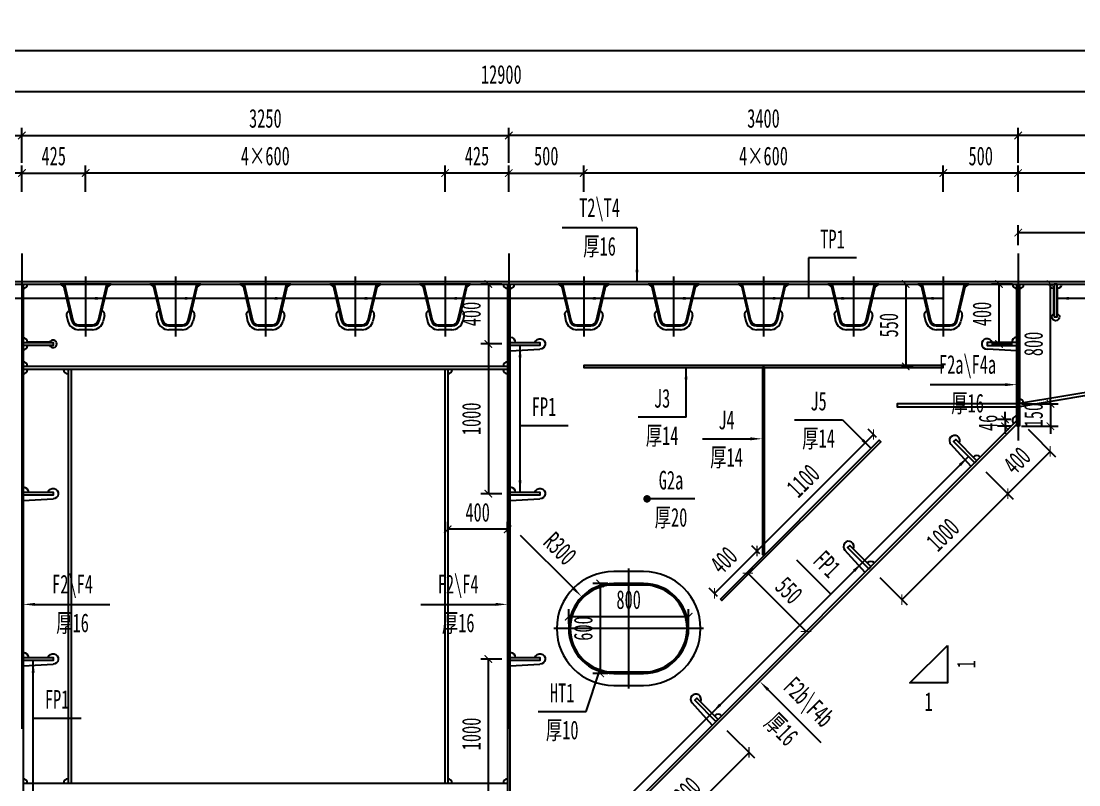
# Model space of a CAD drawing. Extents: x -149716 to 104715, y -26828 to 33500.
# Drawn here: x -124282 to -117222, y 3552 to 8651 of the extents above; entities that cross this region are included whole.
import ezdxf
from ezdxf.enums import TextEntityAlignment as Align

# ---------------------------------------------------------------- set-up
doc = ezdxf.new("R2010")
doc.units = 0
doc.header["$LTSCALE"] = 1000
doc.linetypes.add('CENTER', pattern=[50.8, 31.75, -6.35, 6.35, -6.35])
doc.layers.get('0').update_dxf_attribs({"linetype": 'CONTINUOUS'})
doc.layers.get('Defpoints').update_dxf_attribs({"color": 250, "linetype": 'CONTINUOUS'})
doc.layers.add('01', color=1, linetype='CONTINUOUS', lineweight=25)
for name, color, linetype in [('02', 2, 'CONTINUOUS'), ('04', 4, 'CONTINUOUS'), ('06', 6, 'CENTER'), ('07', 7, 'CONTINUOUS')]:
    doc.layers.add(name, color=color, linetype=linetype)
doc.styles.add('仿宋', font='simfang.ttf', dxfattribs={"width": 0.64})
doc.dimstyles.new('1：50', dxfattribs={"dimscale": 50, "dimtxt": 2.5, "dimasz": 1, "dimexe": 1, "dimexo": 0, "dimgap": 1, "dimtad": 1, "dimdec": 1, "dimdsep": 46, "dimtxsty": '仿宋', "dimblk": 'ARCHTICK', "dimcen": 0, "dimclrd": 256, "dimclre": 256, "dimclrt": 256, "dimazin": 2, "dimtfac": 1, "dimtdec": 1, "dimtix": 1, "dimtmove": 2, "dimatfit": 3, "dimfxl": 1, "dimtvp": 0.8, "dimtolj": 1, "dimtzin": 0, "dimlwd": -1, "dimlwe": -1, "dimarcsym": 0})

# ---------------------------------------------------------------- blocks, each defined once
blk = doc.blocks.new('_ArchTick')
at = {"color": 0, "linetype": 'ByBlock', "const_width": 0.15}
blk.add_lwpolyline([(-0.5, -0.5), (0.5, 0.5)], dxfattribs=at)
blk = doc.blocks.new('*D505')
at = {"layer": '04', "transparency": 16777216}
for p, q in [((-117626.6, 7705.3), (-117626.6, 7938.2)), ((-114626.6, 7705.3), (-114626.6, 7938.2)), ((-114626.6, 7888.2), (-117626.6, 7888.2))]:
    blk.add_line(p, q, dxfattribs=at)
at = {"layer": 'Defpoints', "color": 0, "transparency": 16777216}
for p in [(-117626.6, 7888.2), (-117626.6, 7705.3), (-114626.6, 7705.3)]:
    blk.add_point(p, dxfattribs=at)
at = {"layer": '04', "transparency": 16777216, "xscale": 50, "yscale": 50, "zscale": 50, "rotation": 180}
blk.add_blockref('_ArchTick', (-117626.6, 7888.2), dxfattribs=at)
at = {"layer": '04', "transparency": 16777216, "xscale": 50, "yscale": 50, "zscale": 50}
blk.add_blockref('_ArchTick', (-114626.6, 7888.2), dxfattribs=at)
at = {"layer": '04', "transparency": 16777216, "insert": (-116126.6, 8001.4), "char_height": 125, "attachment_point": 5, "style": '仿宋'}
blk.add_mtext('\\A1;3000', dxfattribs=at)
blk = doc.blocks.new('*D506')
at = {"layer": '04', "transparency": 16777216}
for p, q in [((-121026.6, 7705.3), (-121026.6, 7938.2)), ((-117626.6, 7705.3), (-117626.6, 7938.2)), ((-117626.6, 7888.2), (-121026.6, 7888.2))]:
    blk.add_line(p, q, dxfattribs=at)
at = {"layer": 'Defpoints', "color": 0, "transparency": 16777216}
for p in [(-121026.6, 7888.2), (-121026.6, 7705.3), (-117626.6, 7705.3)]:
    blk.add_point(p, dxfattribs=at)
at = {"layer": '04', "transparency": 16777216, "xscale": 50, "yscale": 50, "zscale": 50, "rotation": 180}
blk.add_blockref('_ArchTick', (-121026.6, 7888.2), dxfattribs=at)
at = {"layer": '04', "transparency": 16777216, "xscale": 50, "yscale": 50, "zscale": 50}
blk.add_blockref('_ArchTick', (-117626.6, 7888.2), dxfattribs=at)
at = {"layer": '04', "transparency": 16777216, "insert": (-119326.6, 8001.4), "char_height": 125, "attachment_point": 5, "style": '仿宋'}
blk.add_mtext('\\A1;3400', dxfattribs=at)
blk = doc.blocks.new('*D512')
at = {"layer": '04', "transparency": 16777216}
for p, q in [((-127526.6, 7705.3), (-127526.6, 7938.2)), ((-124276.6, 7705.3), (-124276.6, 7938.2)), ((-127526.6, 7888.2), (-124276.6, 7888.2))]:
    blk.add_line(p, q, dxfattribs=at)
at = {"layer": 'Defpoints', "color": 0, "transparency": 16777216}
for p in [(-124276.6, 7888.2), (-127526.6, 7705.3), (-124276.6, 7705.3)]:
    blk.add_point(p, dxfattribs=at)
at = {"layer": '04', "transparency": 16777216, "xscale": 50, "yscale": 50, "zscale": 50, "rotation": 180}
blk.add_blockref('_ArchTick', (-127526.6, 7888.2), dxfattribs=at)
at = {"layer": '04', "transparency": 16777216, "xscale": 50, "yscale": 50, "zscale": 50}
blk.add_blockref('_ArchTick', (-124276.6, 7888.2), dxfattribs=at)
at = {"layer": '04', "transparency": 16777216, "insert": (-125901.6, 8001.4), "char_height": 125, "attachment_point": 5, "style": '仿宋'}
blk.add_mtext('\\A1;3250', dxfattribs=at)
blk = doc.blocks.new('*D513')
at = {"layer": '04', "transparency": 16777216}
for p, q in [((-124276.6, 7705.3), (-124276.6, 7938.2)), ((-121026.6, 7705.3), (-121026.6, 7938.2)), ((-124276.6, 7888.2), (-121026.6, 7888.2))]:
    blk.add_line(p, q, dxfattribs=at)
at = {"layer": 'Defpoints', "color": 0, "transparency": 16777216}
for p in [(-121026.6, 7888.2), (-124276.6, 7705.3), (-121026.6, 7705.3)]:
    blk.add_point(p, dxfattribs=at)
at = {"layer": '04', "transparency": 16777216, "xscale": 50, "yscale": 50, "zscale": 50, "rotation": 180}
blk.add_blockref('_ArchTick', (-124276.6, 7888.2), dxfattribs=at)
at = {"layer": '04', "transparency": 16777216, "xscale": 50, "yscale": 50, "zscale": 50}
blk.add_blockref('_ArchTick', (-121026.6, 7888.2), dxfattribs=at)
at = {"layer": '04', "transparency": 16777216, "insert": (-122651.6, 8001.4), "char_height": 125, "attachment_point": 5, "style": '仿宋'}
blk.add_mtext('\\A1;3250', dxfattribs=at)
blk = doc.blocks.new('*D526')
at = {"layer": '04', "transparency": 16777216}
for p, q in [((-140426.6, 8323.1), (-140426.6, 8506)), ((-114626.6, 8323.1), (-114626.6, 8506)), ((-140426.6, 8456), (-114626.6, 8456))]:
    blk.add_line(p, q, dxfattribs=at)
at = {"layer": 'Defpoints', "color": 0, "transparency": 16777216}
for p in [(-114626.6, 8456), (-140426.6, 8323.1), (-114626.6, 8323.1)]:
    blk.add_point(p, dxfattribs=at)
at = {"layer": '04', "transparency": 16777216, "xscale": 50, "yscale": 50, "zscale": 50, "rotation": 180}
blk.add_blockref('_ArchTick', (-140426.6, 8456), dxfattribs=at)
at = {"layer": '04', "transparency": 16777216, "xscale": 50, "yscale": 50, "zscale": 50}
blk.add_blockref('_ArchTick', (-114626.6, 8456), dxfattribs=at)
at = {"layer": '04', "transparency": 16777216, "insert": (-127526.6, 8569.2), "char_height": 125, "attachment_point": 5, "style": '仿宋'}
blk.add_mtext('\\A1;25800', dxfattribs=at)
blk = doc.blocks.new('*D527')
at = {"layer": '04', "transparency": 16777216}
for p, q in [((-127526.6, 8009.8), (-127526.6, 8231.5)), ((-114626.6, 8009.8), (-114626.6, 8231.5)), ((-127526.6, 8181.5), (-114626.6, 8181.5))]:
    blk.add_line(p, q, dxfattribs=at)
at = {"layer": 'Defpoints', "color": 0, "transparency": 16777216}
for p in [(-114626.6, 8181.5), (-127526.6, 8009.8), (-114626.6, 8009.8)]:
    blk.add_point(p, dxfattribs=at)
at = {"layer": '04', "transparency": 16777216, "xscale": 50, "yscale": 50, "zscale": 50, "rotation": 180}
blk.add_blockref('_ArchTick', (-127526.6, 8181.5), dxfattribs=at)
at = {"layer": '04', "transparency": 16777216, "xscale": 50, "yscale": 50, "zscale": 50}
blk.add_blockref('_ArchTick', (-114626.6, 8181.5), dxfattribs=at)
at = {"layer": '04', "transparency": 16777216, "insert": (-121076.6, 8294.8), "char_height": 125, "attachment_point": 5, "style": '仿宋'}
blk.add_mtext('\\A1;12900', dxfattribs=at)
blk = doc.blocks.new('*D537')
at = {"layer": '04', "transparency": 16777216}
for p, q in [((-118126.6, 7512.3), (-118126.6, 7687.2)), ((-117626.6, 7637.2), (-118126.6, 7637.2)), ((-117626.6, 7512.3), (-117626.6, 7687.2))]:
    blk.add_line(p, q, dxfattribs=at)
at = {"layer": 'Defpoints', "color": 0, "transparency": 16777216}
for p in [(-118126.6, 7637.2), (-118126.6, 7512.3), (-117626.6, 7512.3)]:
    blk.add_point(p, dxfattribs=at)
at = {"layer": '04', "transparency": 16777216, "xscale": 50, "yscale": 50, "zscale": 50, "rotation": 180}
blk.add_blockref('_ArchTick', (-118126.6, 7637.2), dxfattribs=at)
at = {"layer": '04', "transparency": 16777216, "xscale": 50, "yscale": 50, "zscale": 50}
blk.add_blockref('_ArchTick', (-117626.6, 7637.2), dxfattribs=at)
at = {"layer": '04', "transparency": 16777216, "insert": (-117876.6, 7750.4), "char_height": 125, "attachment_point": 5, "style": '仿宋'}
blk.add_mtext('\\A1;500', dxfattribs=at)
blk = doc.blocks.new('*D538')
at = {"layer": '04', "transparency": 16777216}
for p, q in [((-120526.6, 7512.3), (-120526.6, 7687.2)), ((-118126.6, 7637.2), (-120526.6, 7637.2)), ((-118126.6, 7512.3), (-118126.6, 7687.2))]:
    blk.add_line(p, q, dxfattribs=at)
at = {"layer": 'Defpoints', "color": 0, "transparency": 16777216}
for p in [(-120526.6, 7637.2), (-120526.6, 7512.3), (-118126.6, 7512.3)]:
    blk.add_point(p, dxfattribs=at)
at = {"layer": '04', "transparency": 16777216, "xscale": 50, "yscale": 50, "zscale": 50, "rotation": 180}
blk.add_blockref('_ArchTick', (-120526.6, 7637.2), dxfattribs=at)
at = {"layer": '04', "transparency": 16777216, "xscale": 50, "yscale": 50, "zscale": 50}
blk.add_blockref('_ArchTick', (-118126.6, 7637.2), dxfattribs=at)
at = {"layer": '04', "transparency": 16777216, "insert": (-119326.6, 7750.4), "char_height": 125, "attachment_point": 5, "style": '仿宋'}
blk.add_mtext('\\A1;4×600', dxfattribs=at)
blk = doc.blocks.new('*D539')
at = {"layer": '04', "transparency": 16777216}
for p, q in [((-121026.6, 7512.3), (-121026.6, 7687.2)), ((-121026.6, 7637.2), (-120526.6, 7637.2)), ((-120526.6, 7512.3), (-120526.6, 7687.2))]:
    blk.add_line(p, q, dxfattribs=at)
at = {"layer": 'Defpoints', "color": 0, "transparency": 16777216}
for p in [(-120526.6, 7637.2), (-121026.6, 7512.3), (-120526.6, 7512.3)]:
    blk.add_point(p, dxfattribs=at)
at = {"layer": '04', "transparency": 16777216, "xscale": 50, "yscale": 50, "zscale": 50, "rotation": 180}
blk.add_blockref('_ArchTick', (-121026.6, 7637.2), dxfattribs=at)
at = {"layer": '04', "transparency": 16777216, "xscale": 50, "yscale": 50, "zscale": 50}
blk.add_blockref('_ArchTick', (-120526.6, 7637.2), dxfattribs=at)
at = {"layer": '04', "transparency": 16777216, "insert": (-120776.6, 7750.4), "char_height": 125, "attachment_point": 5, "style": '仿宋'}
blk.add_mtext('\\A1;500', dxfattribs=at)
blk = doc.blocks.new('板肋带过焊孔')
at = {"layer": '01'}
blk.add_line((50817.6, 161172.4), (50617.6, 161182.4), dxfattribs=at)
for centre, start, end in [((50617.6, 161217.4), 16.60155, 270), ((50817.6, 161227.4), 90, 180)]:
    blk.add_arc(centre, 35, start, end, dxfattribs=at)
at = {"layer": '02'}
blk.add_lwpolyline([(50817.6, 161227.4), (50617.6, 161227.4), (50617.6, 161207.4), (50817.6, 161207.4)], close=True, dxfattribs=at)
blk = doc.blocks.new('*D544')
at = {"layer": '04', "transparency": 16777216}
for p, q in [((-121072.6, 6896), (-121212.9, 6896)), ((-121162.9, 6896), (-121162.9, 6496)), ((-121072.6, 6496), (-121212.9, 6496))]:
    blk.add_line(p, q, dxfattribs=at)
at = {"layer": 'Defpoints', "color": 0, "transparency": 16777216}
for p in [(-121072.6, 6896), (-121162.9, 6496), (-121072.6, 6496)]:
    blk.add_point(p, dxfattribs=at)
at = {"layer": '04', "transparency": 16777216, "xscale": 50, "yscale": 50, "zscale": 50}
for p, rotation in [((-121162.9, 6896), 90), ((-121162.9, 6496), 270)]:
    blk.add_blockref('_ArchTick', p, dxfattribs=dict(at, rotation=rotation))
at = {"layer": '04', "transparency": 16777216, "insert": (-121276.1, 6696), "char_height": 125, "attachment_point": 5, "rotation": 90, "style": '仿宋'}
blk.add_mtext('\\A1;400', dxfattribs=at)
blk = doc.blocks.new('*D545')
at = {"layer": '04', "transparency": 16777216}
for p, q in [((-121072.6, 6496), (-121212.9, 6496)), ((-121162.9, 6496), (-121162.9, 5496)), ((-121072.6, 5496), (-121212.9, 5496))]:
    blk.add_line(p, q, dxfattribs=at)
at = {"layer": 'Defpoints', "color": 0, "transparency": 16777216}
for p in [(-121072.6, 6496), (-121162.9, 5496), (-121072.6, 5496)]:
    blk.add_point(p, dxfattribs=at)
at = {"layer": '04', "transparency": 16777216, "xscale": 50, "yscale": 50, "zscale": 50}
for p, rotation in [((-121162.9, 6496), 90), ((-121162.9, 5496), 270)]:
    blk.add_blockref('_ArchTick', p, dxfattribs=dict(at, rotation=rotation))
at = {"layer": '04', "transparency": 16777216, "insert": (-121276.1, 5996), "char_height": 125, "attachment_point": 5, "rotation": 90, "style": '仿宋'}
blk.add_mtext('\\A1;1000', dxfattribs=at)
blk = doc.blocks.new('*D547')
at = {"layer": '04', "transparency": 16777216}
for p, q in [((-121072.6, 4392), (-121212.9, 4392)), ((-121162.9, 3392), (-121162.9, 4392)), ((-121072.6, 3392), (-121212.9, 3392))]:
    blk.add_line(p, q, dxfattribs=at)
at = {"layer": 'Defpoints', "color": 0, "transparency": 16777216}
for p in [(-121162.9, 4392), (-121072.6, 4392), (-121072.6, 3392)]:
    blk.add_point(p, dxfattribs=at)
at = {"layer": '04', "transparency": 16777216, "xscale": 50, "yscale": 50, "zscale": 50}
for p, rotation in [((-121162.9, 4392), 90), ((-121162.9, 3392), 270)]:
    blk.add_blockref('_ArchTick', p, dxfattribs=dict(at, rotation=rotation))
at = {"layer": '04', "transparency": 16777216, "insert": (-121276.1, 3892), "char_height": 125, "attachment_point": 5, "rotation": 90, "style": '仿宋'}
blk.add_mtext('\\A1;1000', dxfattribs=at)
blk = doc.blocks.new('*D548')
at = {"layer": '04', "transparency": 16777216}
for p, q in [((-120626.6, 4626.5), (-120626.6, 4724.9)), ((-119826.6, 4674.9), (-120626.6, 4674.9)), ((-119826.6, 4626.5), (-119826.6, 4724.9))]:
    blk.add_line(p, q, dxfattribs=at)
at = {"layer": 'Defpoints', "color": 0, "transparency": 16777216}
for p in [(-120626.6, 4674.9), (-120626.6, 4626.5), (-119826.6, 4626.5)]:
    blk.add_point(p, dxfattribs=at)
at = {"layer": '04', "transparency": 16777216, "xscale": 50, "yscale": 50, "zscale": 50}
for p, rotation in [((-120626.6, 4674.9), 180.0000000000063), ((-119826.6, 4674.9), 6.235012506294878e-12)]:
    blk.add_blockref('_ArchTick', p, dxfattribs=dict(at, rotation=rotation))
at = {"layer": '04', "transparency": 16777216, "insert": (-120226.6, 4788.1), "char_height": 125, "attachment_point": 5, "style": '仿宋'}
blk.add_mtext('\\A1;800', dxfattribs=at)
blk = doc.blocks.new('*D549')
at = {"layer": '04', "transparency": 16777216}
for p, q in [((-124701.6, 7512.3), (-124701.6, 7687.2)), ((-124276.6, 7637.2), (-124701.6, 7637.2)), ((-124276.6, 7512.3), (-124276.6, 7687.2))]:
    blk.add_line(p, q, dxfattribs=at)
at = {"layer": 'Defpoints', "color": 0, "transparency": 16777216}
for p in [(-124701.6, 7637.2), (-124701.6, 7512.3), (-124276.6, 7512.3)]:
    blk.add_point(p, dxfattribs=at)
at = {"layer": '04', "transparency": 16777216, "xscale": 50, "yscale": 50, "zscale": 50, "rotation": 180}
blk.add_blockref('_ArchTick', (-124701.6, 7637.2), dxfattribs=at)
at = {"layer": '04', "transparency": 16777216, "xscale": 50, "yscale": 50, "zscale": 50}
blk.add_blockref('_ArchTick', (-124276.6, 7637.2), dxfattribs=at)
at = {"layer": '04', "transparency": 16777216, "insert": (-124489.1, 7750.4), "char_height": 125, "attachment_point": 5, "style": '仿宋'}
blk.add_mtext('\\A1;425', dxfattribs=at)
blk = doc.blocks.new('*D552')
at = {"layer": '04', "transparency": 16777216}
for p, q in [((-121451.6, 7512.3), (-121451.6, 7687.2)), ((-121026.6, 7637.2), (-121451.6, 7637.2)), ((-121026.6, 7512.3), (-121026.6, 7687.2))]:
    blk.add_line(p, q, dxfattribs=at)
at = {"layer": 'Defpoints', "color": 0, "transparency": 16777216}
for p in [(-121451.6, 7637.2), (-121451.6, 7512.3), (-121026.6, 7512.3)]:
    blk.add_point(p, dxfattribs=at)
at = {"layer": '04', "transparency": 16777216, "xscale": 50, "yscale": 50, "zscale": 50, "rotation": 180}
blk.add_blockref('_ArchTick', (-121451.6, 7637.2), dxfattribs=at)
at = {"layer": '04', "transparency": 16777216, "xscale": 50, "yscale": 50, "zscale": 50}
blk.add_blockref('_ArchTick', (-121026.6, 7637.2), dxfattribs=at)
at = {"layer": '04', "transparency": 16777216, "insert": (-121239.1, 7750.4), "char_height": 125, "attachment_point": 5, "style": '仿宋'}
blk.add_mtext('\\A1;425', dxfattribs=at)
blk = doc.blocks.new('*D553')
at = {"layer": '04', "transparency": 16777216}
for p, q in [((-123851.6, 7512.3), (-123851.6, 7687.2)), ((-121451.6, 7637.2), (-123851.6, 7637.2)), ((-121451.6, 7512.3), (-121451.6, 7687.2))]:
    blk.add_line(p, q, dxfattribs=at)
at = {"layer": 'Defpoints', "color": 0, "transparency": 16777216}
for p in [(-123851.6, 7637.2), (-123851.6, 7512.3), (-121451.6, 7512.3)]:
    blk.add_point(p, dxfattribs=at)
at = {"layer": '04', "transparency": 16777216, "xscale": 50, "yscale": 50, "zscale": 50, "rotation": 180}
blk.add_blockref('_ArchTick', (-123851.6, 7637.2), dxfattribs=at)
at = {"layer": '04', "transparency": 16777216, "xscale": 50, "yscale": 50, "zscale": 50}
blk.add_blockref('_ArchTick', (-121451.6, 7637.2), dxfattribs=at)
at = {"layer": '04', "transparency": 16777216, "insert": (-122651.6, 7750.4), "char_height": 125, "attachment_point": 5, "style": '仿宋'}
blk.add_mtext('\\A1;4×600', dxfattribs=at)
blk = doc.blocks.new('*D554')
at = {"layer": '04', "transparency": 16777216}
for p, q in [((-124276.6, 7512.3), (-124276.6, 7687.2)), ((-124276.6, 7637.2), (-123851.6, 7637.2)), ((-123851.6, 7512.3), (-123851.6, 7687.2))]:
    blk.add_line(p, q, dxfattribs=at)
at = {"layer": 'Defpoints', "color": 0, "transparency": 16777216}
for p in [(-123851.6, 7637.2), (-124276.6, 7512.3), (-123851.6, 7512.3)]:
    blk.add_point(p, dxfattribs=at)
at = {"layer": '04', "transparency": 16777216, "xscale": 50, "yscale": 50, "zscale": 50, "rotation": 180}
blk.add_blockref('_ArchTick', (-124276.6, 7637.2), dxfattribs=at)
at = {"layer": '04', "transparency": 16777216, "xscale": 50, "yscale": 50, "zscale": 50}
blk.add_blockref('_ArchTick', (-123851.6, 7637.2), dxfattribs=at)
at = {"layer": '04', "transparency": 16777216, "insert": (-124064.1, 7750.4), "char_height": 125, "attachment_point": 5, "style": '仿宋'}
blk.add_mtext('\\A1;425', dxfattribs=at)
blk = doc.blocks.new('U2加劲肋带过焊孔')
at = {"layer": '01'}
for p, q in [((48376, 137282.9), (48036, 137282.9)), ((48036, 137282.9), (48060.5, 137263.4)), ((48376, 137282.9), (48351.4, 137263.4)), ((48079.1, 137072.9), (48087.6, 137035.9)), ((48332.9, 137072.9), (48324.3, 137035.9)), ((48251.2, 136977.9), (48160.7, 136977.9))]:
    blk.add_line(p, q, dxfattribs=at)
for centre, radius, start, end in [((48103.4, 137078.6), 25, 103.06932, 193.06932), ((48160.7, 137052.9), 75, 193.06932, 270), ((48251.2, 137052.9), 75, 270, 346.93068), ((48308.5, 137078.6), 25, 346.93068, 76.93068)]:
    blk.add_arc(centre, radius, start, end, dxfattribs=at)
at = {"layer": '02'}
for points in [[(48056, 137282.9), (48112.3, 137040.1, 0.348876), (48159.1, 137002.9), (48252.8, 137002.9, 0.348876), (48299.6, 137040.1), (48356, 137282.9)], [(48064.2, 137282.9), (48120.1, 137041.9, 0.348876), (48159.1, 137010.9), (48252.8, 137010.9, 0.348876), (48291.8, 137041.9), (48347.8, 137282.9)]]:
    blk.add_lwpolyline(points, format="xyb", dxfattribs=at)
at = {"layer": '06', "ltscale": 0.1}
blk.add_line((48206, 137332.9), (48206, 136932.9), dxfattribs=at)
blk = doc.blocks.new('*D559')
at = {"layer": '04', "transparency": 16777216}
for p, q in [((-121434.6, 5239.6), (-121434.6, 5308.1)), ((-121034.6, 5239.6), (-121034.6, 5308.1)), ((-121034.6, 5258.1), (-121434.6, 5258.1))]:
    blk.add_line(p, q, dxfattribs=at)
at = {"layer": 'Defpoints', "color": 0, "transparency": 16777216}
for p in [(-121434.6, 5258.1), (-121434.6, 5239.6), (-121034.6, 5239.6)]:
    blk.add_point(p, dxfattribs=at)
at = {"layer": '04', "transparency": 16777216, "xscale": 50, "yscale": 50, "zscale": 50}
for p, rotation in [((-121434.6, 5258.1), 180.0000000000021), ((-121034.6, 5258.1), 2.078337502098293e-12)]:
    blk.add_blockref('_ArchTick', p, dxfattribs=dict(at, rotation=rotation))
at = {"layer": '04', "transparency": 16777216, "insert": (-121234.6, 5371.3), "char_height": 125, "attachment_point": 5, "style": '仿宋'}
blk.add_mtext('\\A1;400', dxfattribs=at)
blk = doc.blocks.new('腹板板肋带过焊孔1')
at = {"layer": '01'}
for p, q in [((53004.8, 112165.9), (52857.2, 112165.9)), ((53004.8, 112143.9), (52857.2, 112143.9))]:
    blk.add_line(p, q, dxfattribs=at)
for centre, radius, start, end in [((52827.3, 112164.9), 30, 1.91021, 90), ((52827.3, 112144.9), 30, 270, 358.08979), ((53027.3, 112154.9), 25, 206.10388, 153.89612)]:
    blk.add_arc(centre, radius, start, end, dxfattribs=at)
at = {"layer": '02'}
blk.add_lwpolyline([(52827.3, 112164.9), (53027.3, 112164.9), (53027.3, 112144.9), (52827.3, 112144.9)], close=True, dxfattribs=at)
blk = doc.blocks.new('*D561')
at = {"layer": '04', "transparency": 16777216}
for p, q in [((-117664.6, 6896), (-117804.9, 6896)), ((-117754.9, 6896), (-117754.9, 6496)), ((-117664.6, 6496), (-117804.9, 6496))]:
    blk.add_line(p, q, dxfattribs=at)
at = {"layer": 'Defpoints', "color": 0, "transparency": 16777216}
for p in [(-117664.6, 6896), (-117754.9, 6496), (-117664.6, 6496)]:
    blk.add_point(p, dxfattribs=at)
at = {"layer": '04', "transparency": 16777216, "xscale": 50, "yscale": 50, "zscale": 50}
for p, rotation in [((-117754.9, 6896), 90), ((-117754.9, 6496), 270)]:
    blk.add_blockref('_ArchTick', p, dxfattribs=dict(at, rotation=rotation))
at = {"layer": '04', "transparency": 16777216, "insert": (-117868.1, 6696), "char_height": 125, "attachment_point": 5, "rotation": 90, "style": '仿宋'}
blk.add_mtext('\\A1;400', dxfattribs=at)
blk = doc.blocks.new('*D576')
at = {"layer": '04', "transparency": 16777216}
for p, q in [((-119440.4, 4956), (-119395.7, 5000.7)), ((-119042.2, 4576.4), (-119431.1, 4965.3)), ((-119051.5, 4567.1), (-119006.8, 4611.8))]:
    blk.add_line(p, q, dxfattribs=at)
at = {"layer": 'Defpoints', "color": 0, "transparency": 16777216}
for p in [(-119440.4, 4956), (-119431.1, 4965.3), (-119051.5, 4567.1)]:
    blk.add_point(p, dxfattribs=at)
at = {"layer": '04', "transparency": 16777216, "xscale": 50, "yscale": 50, "zscale": 50}
for p, rotation in [((-119431.1, 4965.3), 135.0000000000011), ((-119042.2, 4576.4), 315.0000000000011)]:
    blk.add_blockref('_ArchTick', p, dxfattribs=dict(at, rotation=rotation))
at = {"layer": '04', "transparency": 16777216, "insert": (-119156.6, 4850.9), "char_height": 125, "attachment_point": 5, "rotation": 315, "style": '仿宋'}
blk.add_mtext('\\A1;550', dxfattribs=at)
blk = doc.blocks.new('*D577')
at = {"layer": '04', "transparency": 16777216}
for p, q in [((-119370, 5113.3), (-118592.2, 5891.1)), ((-118572.3, 5871.2), (-118627.6, 5926.5)), ((-119350.1, 5093.4), (-119405.4, 5148.6))]:
    blk.add_line(p, q, dxfattribs=at)
at = {"layer": 'Defpoints', "color": 0, "transparency": 16777216}
for p in [(-118592.2, 5891.1), (-118572.3, 5871.2), (-119350.1, 5093.4)]:
    blk.add_point(p, dxfattribs=at)
at = {"layer": '04', "transparency": 16777216, "xscale": 50, "yscale": 50, "zscale": 50}
for p, rotation in [((-118592.2, 5891.1), 45.00000000000108), ((-119370, 5113.3), 225.0000000000011)]:
    blk.add_blockref('_ArchTick', p, dxfattribs=dict(at, rotation=rotation))
at = {"layer": '04', "transparency": 16777216, "insert": (-119061.2, 5582.2), "char_height": 125, "attachment_point": 5, "rotation": 45, "style": '仿宋'}
blk.add_mtext('\\A1;1100', dxfattribs=at)
blk = doc.blocks.new('*D578')
at = {"layer": '04', "transparency": 16777216}
for p, q in [((-119370, 5113.3), (-119652.9, 4830.4)), ((-119350.1, 5093.4), (-119405.4, 5148.6)), ((-119633, 4810.5), (-119688.2, 4865.8))]:
    blk.add_line(p, q, dxfattribs=at)
at = {"layer": 'Defpoints', "color": 0, "transparency": 16777216}
for p in [(-119350.1, 5093.4), (-119652.9, 4830.4), (-119633, 4810.5)]:
    blk.add_point(p, dxfattribs=at)
at = {"layer": '04', "transparency": 16777216, "xscale": 50, "yscale": 50, "zscale": 50}
for p, rotation in [((-119370, 5113.3), 44.9999999999956), ((-119652.9, 4830.4), 224.9999999999956)]:
    blk.add_blockref('_ArchTick', p, dxfattribs=dict(at, rotation=rotation))
at = {"layer": '04', "transparency": 16777216, "insert": (-119591.5, 5051.9), "char_height": 125, "attachment_point": 5, "rotation": 45, "style": '仿宋'}
blk.add_mtext('\\A1;400', dxfattribs=at)
blk = doc.blocks.new('*D580')
at = {"layer": '04', "transparency": 16777216}
for p, q in [((-120365.2, 4896), (-120466.2, 4896)), ((-120416.2, 4896), (-120416.2, 4296)), ((-120365.2, 4296), (-120466.2, 4296))]:
    blk.add_line(p, q, dxfattribs=at)
at = {"layer": 'Defpoints', "color": 0, "transparency": 16777216}
for p in [(-120365.2, 4896), (-120416.2, 4296), (-120365.2, 4296)]:
    blk.add_point(p, dxfattribs=at)
at = {"layer": '04', "transparency": 16777216, "xscale": 50, "yscale": 50, "zscale": 50}
for p, rotation in [((-120416.2, 4896), 90), ((-120416.2, 4296), 270)]:
    blk.add_blockref('_ArchTick', p, dxfattribs=dict(at, rotation=rotation))
at = {"layer": '04', "transparency": 16777216, "insert": (-120529.4, 4596), "char_height": 125, "attachment_point": 5, "rotation": 90, "style": '仿宋'}
blk.add_mtext('\\A1;600', dxfattribs=at)
blk = doc.blocks.new('*D582')
at = {"layer": '04', "transparency": 16777216}
for p, q in [((-118404.3, 6896), (-118326.8, 6896)), ((-118376.8, 6896), (-118376.8, 6346)), ((-118404.3, 6346), (-118326.8, 6346))]:
    blk.add_line(p, q, dxfattribs=at)
at = {"layer": 'Defpoints', "color": 0, "transparency": 16777216}
for p in [(-118404.3, 6896), (-118404.3, 6346), (-118376.8, 6346)]:
    blk.add_point(p, dxfattribs=at)
at = {"layer": '04', "transparency": 16777216, "xscale": 50, "yscale": 50, "zscale": 50}
for p, rotation in [((-118376.8, 6896), 90), ((-118376.8, 6346), 270)]:
    blk.add_blockref('_ArchTick', p, dxfattribs=dict(at, rotation=rotation))
at = {"layer": '04', "transparency": 16777216, "insert": (-118490, 6621), "char_height": 125, "attachment_point": 5, "rotation": 90, "style": '仿宋'}
blk.add_mtext('\\A1;550', dxfattribs=at)
blk = doc.blocks.new('*D583')
at = {"layer": '04', "transparency": 16777216}
for p, q in [((-117604.4, 6896), (-117360.7, 6896)), ((-117410.7, 6096), (-117410.7, 6896)), ((-117604.4, 6096), (-117360.7, 6096))]:
    blk.add_line(p, q, dxfattribs=at)
at = {"layer": 'Defpoints', "color": 0, "transparency": 16777216}
for p in [(-117604.4, 6896), (-117410.7, 6896), (-117604.4, 6096)]:
    blk.add_point(p, dxfattribs=at)
at = {"layer": '04', "transparency": 16777216, "xscale": 50, "yscale": 50, "zscale": 50}
for p, rotation in [((-117410.7, 6896), 90), ((-117410.7, 6096), 270)]:
    blk.add_blockref('_ArchTick', p, dxfattribs=dict(at, rotation=rotation))
at = {"layer": '04', "transparency": 16777216, "insert": (-117523.9, 6496), "char_height": 125, "attachment_point": 5, "rotation": 90, "style": '仿宋'}
blk.add_mtext('\\A1;800', dxfattribs=at)
blk = doc.blocks.new('*D584')
at = {"layer": '04', "transparency": 16777216}
for p, q in [((-117410.7, 6096), (-117410.7, 6146)), ((-117604.4, 6096), (-117360.7, 6096)), ((-117410.7, 6096), (-117410.7, 5946)), ((-117604.4, 5946), (-117360.7, 5946)), ((-117410.7, 5946), (-117410.7, 5896))]:
    blk.add_line(p, q, dxfattribs=at)
at = {"layer": 'Defpoints', "color": 0, "transparency": 16777216}
for p in [(-117604.4, 6096), (-117604.4, 5946), (-117410.7, 5946)]:
    blk.add_point(p, dxfattribs=at)
at = {"layer": '04', "transparency": 16777216, "xscale": 50, "yscale": 50, "zscale": 50}
for p, rotation in [((-117410.7, 6096), 270), ((-117410.7, 5946), 90)]:
    blk.add_blockref('_ArchTick', p, dxfattribs=dict(at, rotation=rotation))
at = {"layer": '04', "transparency": 16777216, "insert": (-117523.9, 6021), "char_height": 125, "attachment_point": 5, "rotation": 90, "style": '仿宋'}
blk.add_mtext('\\A1;150', dxfattribs=at)
blk = doc.blocks.new('*D586')
at = {"layer": '04', "transparency": 16777216}
for p, q in [((-117713.9, 5992), (-117713.9, 6042)), ((-117673.3, 5992), (-117763.9, 5992)), ((-117673.3, 5946), (-117763.9, 5946)), ((-117713.9, 5992), (-117713.9, 5946)), ((-117713.9, 5946), (-117713.9, 5896))]:
    blk.add_line(p, q, dxfattribs=at)
at = {"layer": 'Defpoints', "color": 0, "transparency": 16777216}
for p in [(-117713.9, 5946), (-117673.3, 5992), (-117673.3, 5946)]:
    blk.add_point(p, dxfattribs=at)
at = {"layer": '04', "transparency": 16777216, "xscale": 50, "yscale": 50, "zscale": 50}
for p, rotation in [((-117713.9, 5992), 270), ((-117713.9, 5946), 90)]:
    blk.add_blockref('_ArchTick', p, dxfattribs=dict(at, rotation=rotation))
at = {"layer": '04', "transparency": 16777216, "insert": (-117827.2, 5969), "char_height": 125, "attachment_point": 5, "rotation": 90, "style": '仿宋'}
blk.add_mtext('\\A1;46', dxfattribs=at)
blk = doc.blocks.new('*D588')
at = {"layer": '04', "transparency": 16777216}
for p, q in [((-117626.6, 7512.3), (-117626.6, 7687.2)), ((-114626.6, 7637.2), (-117626.6, 7637.2)), ((-114626.6, 7512.3), (-114626.6, 7687.2))]:
    blk.add_line(p, q, dxfattribs=at)
at = {"layer": 'Defpoints', "color": 0, "transparency": 16777216}
for p in [(-117626.6, 7637.2), (-117626.6, 7512.3), (-114626.6, 7512.3)]:
    blk.add_point(p, dxfattribs=at)
at = {"layer": '04', "transparency": 16777216, "xscale": 50, "yscale": 50, "zscale": 50, "rotation": 180}
blk.add_blockref('_ArchTick', (-117626.6, 7637.2), dxfattribs=at)
at = {"layer": '04', "transparency": 16777216, "xscale": 50, "yscale": 50, "zscale": 50}
blk.add_blockref('_ArchTick', (-114626.6, 7637.2), dxfattribs=at)
at = {"layer": '04', "transparency": 16777216, "insert": (-116126.6, 7750.4), "char_height": 125, "attachment_point": 5, "style": '仿宋'}
blk.add_mtext('\\A1;12×250', dxfattribs=at)
blk = doc.blocks.new('顶底板板肋带过焊孔')
at = {"layer": '01'}
blk.add_lwpolyline([(50530.3, 112160.4, 0.404482), (50559.3, 112130.4), (50559.3, 111962.8, 4.313631), (50581.3, 111962.8), (50581.3, 112130.4, 0.404482), (50610.3, 112160.4)], format="xyb", dxfattribs=at)
at = {"layer": '02'}
blk.add_lwpolyline([(50560.3, 112160.4), (50580.3, 112160.4), (50580.3, 111940.4), (50560.3, 111940.4)], close=True, dxfattribs=at)
blk = doc.blocks.new('*D589')
at = {"layer": '04', "transparency": 16777216}
for p, q in [((-117626.6, 7154.9), (-117626.6, 7289.1)), ((-116251.6, 7154.9), (-116251.6, 7289.1)), ((-117626.6, 7239.1), (-116251.6, 7239.1))]:
    blk.add_line(p, q, dxfattribs=at)
at = {"layer": 'Defpoints', "color": 0, "transparency": 16777216}
for p in [(-116251.6, 7239.1), (-117626.6, 7154.9), (-116251.6, 7154.9)]:
    blk.add_point(p, dxfattribs=at)
at = {"layer": '04', "transparency": 16777216, "xscale": 50, "yscale": 50, "zscale": 50, "rotation": 180}
blk.add_blockref('_ArchTick', (-117626.6, 7239.1), dxfattribs=at)
at = {"layer": '04', "transparency": 16777216, "xscale": 50, "yscale": 50, "zscale": 50}
blk.add_blockref('_ArchTick', (-116251.6, 7239.1), dxfattribs=at)
at = {"layer": '04', "transparency": 16777216, "insert": (-116939.1, 7352.3), "char_height": 125, "attachment_point": 5, "style": '仿宋'}
blk.add_mtext('\\A1;1375', dxfattribs=at)
blk = doc.blocks.new('*D590')
at = {"layer": '04', "transparency": 16777216}
for p, q in [((-117560.3, 5925.8), (-117377.5, 5743)), ((-117412.9, 5778.3), (-117695.7, 5495.5)), ((-117843.2, 5642.9), (-117660.4, 5460.1))]:
    blk.add_line(p, q, dxfattribs=at)
at = {"layer": 'Defpoints', "color": 0, "transparency": 16777216}
for p in [(-117560.3, 5925.8), (-117843.2, 5642.9), (-117695.7, 5495.5)]:
    blk.add_point(p, dxfattribs=at)
at = {"layer": '04', "transparency": 16777216, "xscale": 50, "yscale": 50, "zscale": 50}
for p, rotation in [((-117412.9, 5778.3), 44.99999999997203), ((-117695.7, 5495.5), 224.999999999972)]:
    blk.add_blockref('_ArchTick', p, dxfattribs=dict(at, rotation=rotation))
at = {"layer": '04', "transparency": 16777216, "insert": (-117634.4, 5717), "char_height": 125, "attachment_point": 5, "rotation": 45, "style": '仿宋'}
blk.add_mtext('\\A1;400', dxfattribs=at)
blk = doc.blocks.new('*D591')
at = {"layer": '04', "transparency": 16777216}
for p, q in [((-117843.2, 5642.9), (-117660.4, 5460.1)), ((-117695.7, 5495.5), (-118402.8, 4788.4)), ((-118550.3, 4935.8), (-118367.5, 4753))]:
    blk.add_line(p, q, dxfattribs=at)
at = {"layer": 'Defpoints', "color": 0, "transparency": 16777216}
for p in [(-117843.2, 5642.9), (-118550.3, 4935.8), (-118402.8, 4788.4)]:
    blk.add_point(p, dxfattribs=at)
at = {"layer": '04', "transparency": 16777216, "xscale": 50, "yscale": 50, "zscale": 50}
for p, rotation in [((-117695.7, 5495.5), 45.00000000002238), ((-118402.8, 4788.4), 225.0000000000224)]:
    blk.add_blockref('_ArchTick', p, dxfattribs=dict(at, rotation=rotation))
at = {"layer": '04', "transparency": 16777216, "insert": (-118129.3, 5222), "char_height": 125, "attachment_point": 5, "rotation": 45, "style": '仿宋'}
blk.add_mtext('\\A1;1000', dxfattribs=at)
blk = doc.blocks.new('*D593')
at = {"layer": '04', "transparency": 16777216}
for p, q in [((-119570.4, 3915.7), (-119387.6, 3732.9)), ((-120130, 3061.2), (-119422.9, 3768.3)), ((-120277.5, 3208.6), (-120094.7, 3025.8))]:
    blk.add_line(p, q, dxfattribs=at)
at = {"layer": 'Defpoints', "color": 0, "transparency": 16777216}
for p in [(-119570.4, 3915.7), (-119422.9, 3768.3), (-120277.5, 3208.6)]:
    blk.add_point(p, dxfattribs=at)
at = {"layer": '04', "transparency": 16777216, "xscale": 50, "yscale": 50, "zscale": 50}
for p, rotation in [((-119422.9, 3768.3), 44.99999999997288), ((-120130, 3061.2), 224.9999999999729)]:
    blk.add_blockref('_ArchTick', p, dxfattribs=dict(at, rotation=rotation))
at = {"layer": '04', "transparency": 16777216, "insert": (-119856.5, 3494.8), "char_height": 125, "attachment_point": 5, "rotation": 45, "style": '仿宋'}
blk.add_mtext('\\A1;1000', dxfattribs=at)

msp = doc.modelspace()

# ---------------------------------------------------------------- linework, layer by layer
at = {"layer": '02'}
for p, q in [((-127526.55833, 6911.99662), (-114626.55833, 6911.99662)), ((-127526.55833, 6895.99662), (-114626.55833, 6895.99662)), ((-124268.55833, 6895.99662), (-124268.55833, 2991.99662)), ((-121034.55833, 6895.99662), (-121034.55833, 2991.99662)), ((-121018.55833, 6895.99662), (-121018.55833, 2991.99662)), ((-117634.55833, 5945.99662), (-117634.55833, 6895.99662)), ((-117618.55833, 6895.99662), (-117618.55833, 5945.99662)), ((-114660.55833, 6595.99662), (-117618.55833, 6097.34524)), ((-114660.55833, 6575.71443), (-117618.55833, 6077.06305)), ((-121034.55833, 6345.99662), (-124268.55833, 6345.99662)), ((-121034.55833, 6325.99662), (-124268.55833, 6325.99662)), ((-123968.55833, 6325.99662), (-123968.55833, 3561.99662)), ((-123948.55833, 6325.99662), (-123948.55833, 3561.99662)), ((-121454.55833, 6325.99662), (-121454.55833, 3561.99662)), ((-121434.55833, 6325.99662), (-121434.55833, 3561.99662)), ((-117634.55833, 5983.99662), (-120626.55833, 2991.99662)), ((-117634.55833, 5961.36921), (-120603.93091, 2991.99662)), ((-117618.55833, 5945.99662), (-117634.55833, 5945.99662)), ((-121034.55833, 3561.99662), (-124268.55833, 3561.99662))]:
    msp.add_line(p, q, dxfattribs=at)
for points in [[(-118126.55833, 6352.99662), (-120526.55833, 6352.99662), (-120526.55833, 6338.99662), (-118126.55833, 6338.99662)], [(-119319.55833, 6338.99662), (-119333.55833, 6338.99662), (-119333.55833, 5088.99662), (-119319.55833, 5088.99662)], [(-117634.55833, 6095.99662), (-118434.55833, 6095.99662), (-118434.55833, 6075.99662), (-117634.55833, 6075.99662)], [(-119614.35079, 4791.92112), (-118553.69062, 5852.58129), (-118543.79112, 5842.6818), (-119604.45129, 4782.02162)]]:
    msp.add_lwpolyline(points, close=True, dxfattribs=at)
for points in [[(-120326.55833, 4215.99662), (-120126.55833, 4215.99662, 1), (-120126.55833, 4975.99662), (-120326.55833, 4975.99662, 1)], [(-120326.55833, 4295.99662), (-120126.55833, 4295.99662, 1), (-120126.55833, 4895.99662), (-120326.55833, 4895.99662, 1)], [(-120326.55833, 4305.99662), (-120126.55833, 4305.99662, 1), (-120126.55833, 4885.99662), (-120326.55833, 4885.99662, 1)]]:
    msp.add_lwpolyline(points, format="xyb", close=True, dxfattribs=at)
for centre, start, end in [((-124268.55833, 6895.99662), 270, 0), ((-121034.55833, 6895.99662), 180, 270), ((-121018.55833, 6895.99662), 270, 0), ((-117634.55833, 6895.99662), 180, 270), ((-117618.55833, 6895.99662), 270, 0), ((-124268.55833, 6345.99662), 0, 90), ((-121034.55833, 6345.99662), 90, 180), ((-124268.55833, 6325.99662), 270, 0), ((-123968.55833, 6325.99662), 180, 270), ((-121434.55833, 6325.99662), 270, 0), ((-121034.55833, 6325.99662), 180, 270), ((-117618.55833, 6097.34524), 9.568796534, 90), ((-117634.55833, 5983.99662), 90, 224.999999999), ((-124268.55833, 3561.99662), 0, 90), ((-123968.55833, 3561.99662), 90, 180), ((-121434.55833, 3561.99662), 0, 90), ((-121034.55833, 3561.99662), 90, 180)]:
    msp.add_arc(centre, 30, start, end, dxfattribs=at)
at = {"layer": '06', "ltscale": 0.1}
for p, q in [((-124276.55833, 7100.37585), (-124276.55833, 2734.37585)), ((-121026.55833, 7100.37585), (-121026.55833, 2734.37585)), ((-117626.55833, 7100.37585), (-117626.55833, 5850.37585)), ((-120226.55833, 4995.99662), (-120226.55833, 4195.99662)), ((-119726.55833, 4595.99662), (-120726.55833, 4595.99662))]:
    msp.add_line(p, q, dxfattribs=at)
at = {"layer": '07'}
for p, q in [((-120170.95074, 7271.26348), (-120670.95074, 7271.26348)), ((-120170.95074, 7271.26348), (-120170.95074, 6911.99662)), ((-118705.782, 7071.0374), (-119025.782, 7071.0374)), ((-119025.782, 7071.0374), (-119025.782, 6800.30533)), ((-118126.55833, 6800.30533), (-127101.55833, 6800.30533)), ((-114886.55833, 6800.30533), (-117366.55833, 6800.30533)), ((-120951.38446, 5505.99662), (-120951.38446, 6485.99662)), ((-119843.4151, 6007.10279), (-119843.4151, 6338.99662)), ((-117714.55833, 6224.02553), (-118214.55833, 6224.02553)), ((-119843.4151, 6007.10279), (-120163.4151, 6007.10279)), ((-120951.38446, 5951.92571), (-120631.38446, 5951.92571)), ((-119119.1576, 5988.66606), (-118799.1576, 5988.66606)), ((-118799.1576, 5988.66606), (-118608.38172, 5797.89019)), ((-119733.55833, 5862.49148), (-119413.55833, 5862.49148)), ((-117958.60992, 5744.22065), (-120378.78235, 3324.04821)), ((-119783.89034, 5461.53904), (-120103.89034, 5461.53904)), ((-120595.60176, 4864.35379), (-120949.15515, 5217.90718)), ((-118877.95346, 4824.87711), (-119104.22763, 5051.15128)), ((-124188.55833, 4756.99878), (-123688.55833, 4756.99878)), ((-121614.55833, 4756.99878), (-121114.55833, 4756.99878)), ((-124201.38446, 3401.99662), (-124201.38446, 4381.99662)), ((-120510.20824, 4041.45964), (-120420.8738, 4311.20794)), ((-118942.22317, 3833.4605), (-119295.77656, 4187.01389)), ((-120830.20824, 4041.45964), (-120510.20824, 4041.45964)), ((-124201.38446, 3997.92571), (-123881.38446, 3997.92571))]:
    msp.add_line(p, q, dxfattribs=at)
for points in [[(-120170.95074, 6911.99662, 0, 20, 0), (-120170.95074, 6991.99662, 8, 8, 0)], [(-123851.55833, 6800.30533, 0, 20, 0), (-123771.55833, 6800.30533, 8, 8, 0)], [(-123251.55833, 6800.30533, 0, 20, 0), (-123171.55833, 6800.30533, 8, 8, 0)], [(-122651.55833, 6800.30533, 0, 20, 0), (-122571.55833, 6800.30533, 8, 8, 0)], [(-122051.55833, 6800.30533, 0, 20, 0), (-121971.55833, 6800.30533, 8, 8, 0)], [(-121451.55833, 6800.30533, 0, 20, 0), (-121371.55833, 6800.30533, 8, 8, 0)], [(-120526.55833, 6800.30533, 0, 20, 0), (-120446.55833, 6800.30533, 8, 8, 0)], [(-119926.55833, 6800.30533, 0, 20, 0), (-119846.55833, 6800.30533, 8, 8, 0)], [(-119326.55833, 6800.30533, 0, 20, 0), (-119246.55833, 6800.30533, 8, 8, 0)], [(-118726.55833, 6800.30533, 0, 20, 0), (-118806.55833, 6800.30533, 8, 8, 0)], [(-118126.55833, 6800.30533, 0, 20, 0), (-118206.55833, 6800.30533, 8, 8, 0)], [(-117366.55833, 6800.30533, 0, 20, 0), (-117286.55833, 6800.30533, 8, 8, 0)], [(-120951.38446, 6485.99662, 0, 20, 0), (-120951.38446, 6405.99662, 8, 8, 0)], [(-119843.4151, 6338.99662, 0, 20, 0), (-119843.4151, 6258.99662, 8, 8, 0)], [(-117634.55833, 6224.02553, 0, 20, 0), (-117714.55833, 6224.02553, 8, 8, 0)], [(-119333.55833, 5862.49148, 0, 20, 0), (-119413.55833, 5862.49148, 8, 8, 0)], [(-118608.38172, 5797.89019, 0, 20, 0), (-118664.95026, 5854.45873, 0, 0, 0)], [(-117958.60992, 5744.22065, 0, 20, 0), (-118015.17846, 5687.65211, 0, 0, 0)], [(-120951.38446, 5505.99662, 0, 20, 0), (-120951.38446, 5585.99662, 8, 8, 0)], [(-120116.39034, 5461.53904, 25, 25, 1), (-120091.39034, 5461.53904, 25, 25, 1), (-120116.39034, 5461.53904, 0, 0, 0)], [(-118665.7167, 5037.11387, 0, 20, 0), (-118722.28524, 4980.54533, 0, 0, 0)], [(-120539.03322, 4807.78525, 0, 20, 0), (-120595.60176, 4864.35379, 0, 0, 0)], [(-124268.55833, 4756.99878, 0, 20, 0), (-124188.55833, 4756.99878, 8, 8, 0)], [(-121034.55833, 4756.99878, 0, 20, 0), (-121114.55833, 4756.99878, 8, 8, 0)], [(-124201.38446, 4381.99662, 0, 20, 0), (-124201.38446, 4301.99662, 8, 8, 0)], [(-119352.34511, 4243.58243, 0, 20, 0), (-119295.77656, 4187.01389, 8, 8, 0)], [(-119671.67557, 4031.15499, 0, 20, 0), (-119615.10703, 4087.72353, 0, 0, 0)]]:
    msp.add_lwpolyline(points, format="xyseb", dxfattribs=at)
msp.add_lwpolyline([(-118099.30302, 4482.50667), (-118099.30302, 4232.50667), (-118349.30302, 4232.50667), (-118099.30302, 4482.50667)], dxfattribs=at)

# ---------------------------------------------------------------- block references
at = {"layer": '02'}
for name, p in [('U2加劲肋带过焊孔', (-172057.5228, -130386.91111)), ('U2加劲肋带过焊孔', (-171457.5228, -130386.91111)), ('U2加劲肋带过焊孔', (-170857.5228, -130386.91111)), ('U2加劲肋带过焊孔', (-170257.5228, -130386.91111)), ('U2加劲肋带过焊孔', (-169657.5228, -130386.91111)), ('U2加劲肋带过焊孔', (-168732.5228, -130386.91111)), ('U2加劲肋带过焊孔', (-168132.5228, -130386.91111)), ('U2加劲肋带过焊孔', (-167532.5228, -130386.91111)), ('U2加劲肋带过焊孔', (-166932.5228, -130386.91111)), ('U2加劲肋带过焊孔', (-166332.5228, -130386.91111)), ('腹板板肋带过焊孔1', (-177095.80855, -105658.91029)), ('板肋带过焊孔', (-168452.18876, -154721.36803))]:
    msp.add_blockref(name, p, dxfattribs=at)
at = {"layer": '02', "xscale": -1}
for name, p in [('顶底板板肋带过焊孔', (-66806.23331, -105264.36607)), ('板肋带过焊孔', (-70200.9279, -154721.36803)), ('板肋带过焊孔', (-73450.9279, -155721.36803)), ('板肋带过焊孔', (-70200.9279, -155721.36803)), ('板肋带过焊孔', (-73450.9279, -156825.36803)), ('板肋带过焊孔', (-70200.9279, -156825.36803))]:
    msp.add_blockref(name, p, dxfattribs=at)
at = {"layer": '02', "rotation": 315}
for p in [(-267840.78391, -72355.2468), (-268547.8907, -73062.35359), (-269567.99171, -74082.4546)]:
    msp.add_blockref('板肋带过焊孔', p, dxfattribs=at)

# ---------------------------------------------------------------- texts
at = {"layer": '07', "style": '仿宋', "width": 0.64}
for s, p in [('T2\\T4', (-120420.95074, 7396.26348)), ('厚16', (-120420.95074, 7146.26348)), ('TP1', (-118865.782, 7196.0374)), ('F2a\\F4a', (-117964.55833, 6349.02553)), ('J3', (-120003.4151, 6132.10279)), ('J5', (-118959.1576, 6113.66606)), ('厚16', (-117964.55833, 6099.02553)), ('FP1', (-120791.38446, 6076.92571)), ('J4', (-119573.55833, 5987.49148)), ('厚14', (-120003.4151, 5882.10279)), ('厚14', (-118959.1576, 5863.66606)), ('厚14', (-119573.55833, 5737.49148)), ('G2a', (-119943.89034, 5586.53904)), ('厚20', (-119943.89034, 5336.53904)), ('F2\\F4', (-123938.55833, 4881.99878)), ('F2\\F4', (-121364.55833, 4881.99878)), ('厚16', (-123938.55833, 4631.99878)), ('厚16', (-121364.55833, 4631.99878)), ('FP1', (-124041.38446, 4122.92571)), ('HT1', (-120670.20824, 4166.45964)), ('1', (-118224.30302, 4107.50667)), ('厚10', (-120670.20824, 3916.45964))]:
    msp.add_text(s, height=125, dxfattribs=at).set_placement(p, align=Align.MIDDLE)
for s, rotation, p in [('R300', 315, (-120683.99011, 5129.51883)), ('FP1', 315, (-118902.7022, 5026.40254)), ('1', 90, (-117974.30302, 4357.50667)), ('F2b\\F4b', 315, (-119030.61152, 4098.62554)), ('厚16', 315, (-119207.38822, 3921.84884))]:
    msp.add_text(s, height=125, rotation=rotation, dxfattribs=at).set_placement(p, align=Align.MIDDLE)

# ---------------------------------------------------------------- dimensions: what is measured, and where the dimension line sits
at = {"layer": '04'}
for p1, p2, distance, picture, middle in [((-140426.55833, 8323.06696), (-114626.55833, 8323.06696), 132.9445, '*D526', (-127526.55833, 8569.22575)), ((-127526.55833, 8009.84885), (-114626.55833, 8009.84885), 171.69267, '*D527', (-121076.55833, 8294.7558)), ((-127526.55833, 7705.27045), (-124276.55833, 7705.27045), 182.89745, '*D512', (-125901.55833, 8001.38218)), ((-124276.55833, 7705.27045), (-121026.55833, 7705.27045), 182.89745, '*D513', (-122651.55833, 8001.38218)), ((-117626.55833, 7705.27045), (-121026.55833, 7705.27045), -182.89745, '*D506', (-119326.55833, 8001.38218)), ((-114626.55833, 7705.27045), (-117626.55833, 7705.27045), -182.89745, '*D505', (-116126.55833, 8001.38218)), ((-124276.55833, 7512.30543), (-124701.55833, 7512.30543), -124.84711, '*D549', (-124489.05833, 7750.36682)), ((-124276.55833, 7512.30543), (-123851.55833, 7512.30543), 124.84711, '*D554', (-124064.05833, 7750.36682)), ((-121026.55833, 7512.30543), (-121451.55833, 7512.30543), -124.84711, '*D552', (-121239.05833, 7750.36682)), ((-121026.55833, 7512.30543), (-120526.55833, 7512.30543), 124.84711, '*D539', (-120776.55833, 7750.36682)), ((-117626.55833, 7512.30543), (-118126.55833, 7512.30543), -124.84711, '*D537', (-117876.55833, 7750.36682)), ((-117626.55833, 7154.93551), (-116251.55833, 7154.93551), 84.14255, '*D589', (-116939.05833, 7352.29235)), ((-121072.61665, 6895.99662), (-121072.61665, 6495.99662), -90.26696, '*D544', (-121276.09789, 6695.99662)), ((-118404.29263, 6895.99662), (-118404.29263, 6345.99662), 27.52558, '*D582', (-118489.98134, 6620.99662)), ((-117664.61665, 6895.99662), (-117664.61665, 6495.99662), -90.26696, '*D561', (-117868.09789, 6695.99662)), ((-117604.37448, 6095.99662), (-117604.37448, 6895.99662), -193.64798, '*D583', (-117523.94079, 6495.99662)), ((-121072.61665, 6495.99662), (-121072.61665, 5495.99662), -90.26696, '*D545', (-121276.09789, 5995.99662)), ((-117604.37448, 6095.99662), (-117604.37448, 5945.99662), 193.64798, '*D584', (-117523.94079, 6020.99662)), ((-117673.30974, 5991.99662), (-117673.30974, 5945.99662), -40.63464, '*D586', (-117827.15866, 5968.99662)), ((-119350.13371, 5093.38947), (-118572.31625, 5871.20693), 28.13527, '*D577', (-119061.17421, 5582.24742)), ((-117560.31445, 5925.75275), (-117843.15717, 5642.91004), 208.49434, '*D590', (-117634.36264, 5716.95822)), ((-117843.15717, 5642.91004), (-118550.26395, 4935.80326), 208.49434, '*D591', (-118129.33739, 5221.98348)), ((-121034.55833, 5239.55184), (-121434.55833, 5239.55184), -18.52659, '*D559', (-121234.55833, 5371.29271)), ((-119350.13371, 5093.38947), (-119632.97643, 4810.54676), -28.13527, '*D578', (-119591.5043, 5051.91734)), ((-119051.4681, 4567.08685), (-119440.37683, 4955.99558), -13.16585, '*D576', (-119156.55822, 4850.90546)), ((-120365.20168, 4895.99662), (-120365.20168, 4295.99662), -50.9569, '*D580', (-120529.37287, 4595.99662)), ((-119826.55833, 4626.46383), (-120626.55833, 4626.46383), -48.40226, '*D548', (-120226.55833, 4788.08037)), ((-121072.61665, 3391.99662), (-121072.61665, 4391.99662), 90.26696, '*D547', (-121276.09789, 3891.99662)), ((-120277.47174, 3208.59546), (-119570.36496, 3915.70224), -208.49434, '*D593', (-119856.54518, 3494.77568))]:
    dim = msp.add_aligned_dim(p1=p1, p2=p2, distance=distance, dimstyle='1：50', dxfattribs=at)
    dim.commit()
    dim.dimension.update_dxf_attribs({"geometry": picture, "text_midpoint": middle})
for p1, p2, text, picture, middle in [((-121451.55833, 7512.30543), (-123851.55833, 7512.30543), '4×600', '*D553', (-122651.55833, 7750.36682)), ((-118126.55833, 7512.30543), (-120526.55833, 7512.30543), '4×600', '*D538', (-119326.55833, 7750.36682)), ((-114626.55833, 7512.30543), (-117626.55833, 7512.30543), '12×250', '*D588', (-116126.55833, 7750.36682))]:
    dim = msp.add_aligned_dim(p1=p1, p2=p2, distance=-124.84711, text=text, dimstyle='1：50', dxfattribs=at)
    dim.commit()
    dim.dimension.update_dxf_attribs({"geometry": picture, "text_midpoint": middle})

doc.saveas('drawing.dxf')
